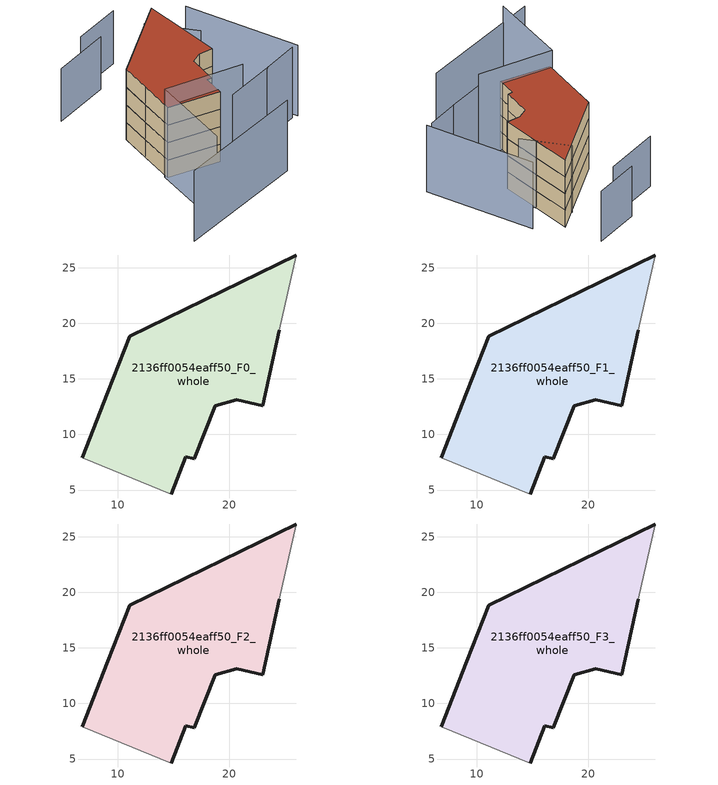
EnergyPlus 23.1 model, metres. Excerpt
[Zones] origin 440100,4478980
2136ff0054eaff50_F0_whole
 floor ground (EU_floor_Construction): 26.03,26.14 24.51,19.37 23.03,12.57 20.67,13.11 18.74,12.59 16.88,7.82 16.1,7.97 14.79,4.64 6.79,7.92 9.1,13.8 11.05,18.82 z0
 wall outside (EU_wall_Construction): 14.79,4.64 16.1,7.97 16.88,7.82 18.74,12.59 20.67,13.11 23.03,12.57 24.51,19.37 / 26.03,26.14 11.05,18.82 9.1,13.8 6.79,7.92 z0:3
 wall adiabatic (EU_wall_Construction): 6.79,7.92 14.79,4.64 / 24.51,19.37 26.03,26.14 z0:3
2136ff0054eaff50_F1_whole
 floor to 2136ff0054eaff50_F0_whole (EU_floor_Construction): 26.03,26.14 24.51,19.37 23.03,12.57 20.67,13.11 18.74,12.59 16.88,7.82 16.1,7.97 14.79,4.64 6.79,7.92 9.1,13.8 11.05,18.82 z3
 wall outside (EU_wall_Construction): 14.79,4.64 16.1,7.97 16.88,7.82 18.74,12.59 20.67,13.11 23.03,12.57 24.51,19.37 / 26.03,26.14 11.05,18.82 9.1,13.8 6.79,7.92 z3:6
 wall adiabatic (EU_wall_Construction): 6.79,7.92 14.79,4.64 / 24.51,19.37 26.03,26.14 z3:6
2136ff0054eaff50_F2_whole
 floor to 2136ff0054eaff50_F1_whole (EU_floor_Construction): 26.03,26.14 24.51,19.37 23.03,12.57 20.67,13.11 18.74,12.59 16.88,7.82 16.1,7.97 14.79,4.64 6.79,7.92 9.1,13.8 11.05,18.82 z6
 wall outside (EU_wall_Construction): 14.79,4.64 16.1,7.97 16.88,7.82 18.74,12.59 20.67,13.11 23.03,12.57 24.51,19.37 / 26.03,26.14 11.05,18.82 9.1,13.8 6.79,7.92 z6:9
 wall adiabatic (EU_wall_Construction): 6.79,7.92 14.79,4.64 / 24.51,19.37 26.03,26.14 z6:9
2136ff0054eaff50_F3_whole
 floor to 2136ff0054eaff50_F2_whole (EU_floor_Construction): 26.03,26.14 24.51,19.37 23.03,12.57 20.67,13.11 18.74,12.59 16.88,7.82 16.1,7.97 14.79,4.64 6.79,7.92 9.1,13.8 11.05,18.82 z9
 wall outside (EU_wall_Construction): 14.79,4.64 16.1,7.97 16.88,7.82 18.74,12.59 20.67,13.11 23.03,12.57 24.51,19.37 / 26.03,26.14 11.05,18.82 9.1,13.8 6.79,7.92 z9:12
 wall adiabatic (EU_wall_Construction): 6.79,7.92 14.79,4.64 / 24.51,19.37 26.03,26.14 z9:12
 roof outside (EU_roof_Construction): 23.03,12.57 24.51,19.37 26.03,26.14 11.05,18.82 9.1,13.8 6.79,7.92 14.79,4.64 16.1,7.97 16.88,7.82 18.74,12.59 20.67,13.11 z12
shading: -3.94,-5.5 18.99,-4.38 / 15.23,2.69 24.47,3.27 / 23.93,3.22 30.42,3.81 / 31.29,3.53 29.51,22.62 / 25.69,16.87 22.15,24.4 z0:12; 1.64,-5.23 6.72,8.33 / 6.72,8.33 18.88,3.77 z0:15; 25.67,32.88 17.39,32.18 / 19.18,30.02 9.07,29.16 z0:9
[Building]
EU S2 Campaign: North Axis=0; Terrain=City; Solar Distribution=FullExterior
[Site:Location]
Madrid: Latitude=40.5; Longitude=-3.5; Time Zone=1; Elevation=609
[SizingPeriod:WeatherFileDays]
AnnualSizingPeriod: Begin Month=1; Begin Day of Month=1; End Month=12; End Day of Month=31; Day of Week for Start Day=Monday; Use Weather File Daylight Saving Period=No; Use Weather File Rain and Snow Indicators=No
[MATERIAL]
EU_InternalMass_Material: Roughness=MediumRough; Thickness=0.1; Conductivity=1; Density=1800; Specific Heat=900; Thermal Absorptance=0.9; Solar Absorptance=0.7; Visible Absorptance=0.7
[MATERIAL:NOMASS] Roughness=MediumRough; Thermal Absorptance=0.9; Solar Absorptance=0.7; Visible Absorptance=0.7
Name | Thermal Resistance
EU_wall_NoMass | 0.459673
EU_roof_NoMass | 0.495815
EU_floor_NoMass | 0.788942
[CONSTRUCTION]
EU_wall_Construction: EU_wall_NoMass
EU_roof_Construction: EU_roof_NoMass
EU_floor_Construction: EU_floor_NoMass
EU_InternalMass_Construction: EU_InternalMass_Material
[ZONE] Type=1; Multiplier=1; Ceiling Height=autocalculate; Volume=589.937; Floor Area=autocalculate; Part of Total Floor Area=Yes
2136ff0054eaff50_F0_whole; 2136ff0054eaff50_F1_whole; 2136ff0054eaff50_F2_whole; 2136ff0054eaff50_F3_whole
[INTERNALMASS] Construction=EU_InternalMass_Construction; Surface Area=196.646
Name | Zone or ZoneList
2136ff0054eaff50_F0_whole_EU_InternalMass | 2136ff0054eaff50_F0_whole
2136ff0054eaff50_F1_whole_EU_InternalMass | 2136ff0054eaff50_F1_whole
2136ff0054eaff50_F2_whole_EU_InternalMass | 2136ff0054eaff50_F2_whole
2136ff0054eaff50_F3_whole_EU_InternalMass | 2136ff0054eaff50_F3_whole
[OTHEREQUIPMENT] Fuel Type=Electricity; Design Level Calculation Method=Watts/Area; Power per Zone Floor Area=1; Fraction Latent=0; Fraction Radiant=0; Fraction Lost=0; Carbon Dioxide Generation Rate=0; EndUse Subcategory=EU_Step8_InternalGains
Name | Zone or ZoneList or Space or SpaceList | Schedule
EU_Step8_InternalGain_2136ff0054eaff50_F0_whole_f000 | 2136ff0054eaff50_F0_whole | EU_Step8_GainSchedule_2136ff0054eaff50_F0_whole_f000
EU_Step8_InternalGain_2136ff0054eaff50_F1_whole_f000 | 2136ff0054eaff50_F1_whole | EU_Step8_GainSchedule_2136ff0054eaff50_F1_whole_f000
EU_Step8_InternalGain_2136ff0054eaff50_F2_whole_f000 | 2136ff0054eaff50_F2_whole | EU_Step8_GainSchedule_2136ff0054eaff50_F2_whole_f000
EU_Step8_InternalGain_2136ff0054eaff50_F3_whole_f000 | 2136ff0054eaff50_F3_whole | EU_Step8_GainSchedule_2136ff0054eaff50_F3_whole_f000
[ZONEVENTILATION:DESIGNFLOWRATE] Schedule=EU_AlwaysOn; Design Flow Rate Calculation Method=AirChanges/Hour; Air Changes per Hour=0.719161; Ventilation Type=Natural; Fan Pressure Rise=0; Fan Total Efficiency=1; Constant Term Coefficient=1; Temperature Term Coefficient=0; Velocity Term Coefficient=0; Velocity Squared Term Coefficient=0; Minimum Indoor Temperature=-100; Maximum Indoor Temperature=100; Delta Temperature=-100; Minimum Outdoor Temperature=-100; Maximum Outdoor Temperature=100; Maximum Wind Speed=40
Name | Zone or ZoneList or Space or SpaceList
EU_ConstantAir_2136ff0054eaff50_F0_whole | 2136ff0054eaff50_F0_whole
EU_ConstantAir_2136ff0054eaff50_F1_whole | 2136ff0054eaff50_F1_whole
EU_ConstantAir_2136ff0054eaff50_F2_whole | 2136ff0054eaff50_F2_whole
EU_ConstantAir_2136ff0054eaff50_F3_whole | 2136ff0054eaff50_F3_whole
[HVACTEMPLATE:THERMOSTAT] Constant Heating Setpoint=20; Constant Cooling Setpoint=50
EU_HeatOnly_2136ff0054eaff50_F0_whole; EU_HeatOnly_2136ff0054eaff50_F1_whole; EU_HeatOnly_2136ff0054eaff50_F2_whole; EU_HeatOnly_2136ff0054eaff50_F3_whole
[HVACTEMPLATE:ZONE:IDEALLOADSAIRSYSTEM] System Availability Schedule=EU_AlwaysOn; Maximum Heating Supply Air Temperature=50; Minimum Cooling Supply Air Temperature=13; Maximum Heating Supply Air Humidity Ratio=0.0156; Minimum Cooling Supply Air Humidity Ratio=0.0077; Heating Limit=NoLimit; Cooling Limit=NoLimit; Heating Availability Schedule=EU_AlwaysOn; Cooling Availability Schedule=EU_CoolingOff; Dehumidification Control Type=ConstantSensibleHeatRatio; Cooling Sensible Heat Ratio=0.7; Dehumidification Setpoint=60; Humidification Control Type=None; Humidification Setpoint=30; Outdoor Air Method=None; Outdoor Air Flow Rate per Person=0.00944; Outdoor Air Flow Rate per Zone Floor Area=0; Outdoor Air Flow Rate per Zone=0; Demand Controlled Ventilation Type=None; Outdoor Air Economizer Type=NoEconomizer; Heat Recovery Type=None; Sensible Heat Recovery Effectiveness=0.7; Latent Heat Recovery Effectiveness=0.65
Name | Template Thermostat
2136ff0054eaff50_F0_whole | EU_HeatOnly_2136ff0054eaff50_F0_whole
2136ff0054eaff50_F1_whole | EU_HeatOnly_2136ff0054eaff50_F1_whole
2136ff0054eaff50_F2_whole | EU_HeatOnly_2136ff0054eaff50_F2_whole
2136ff0054eaff50_F3_whole | EU_HeatOnly_2136ff0054eaff50_F3_whole
[SIZING:ZONE] Zone Cooling Design Supply Air Temperature Input Method=SupplyAirTemperature; Zone Cooling Design Supply Air Temperature=13; Zone Heating Design Supply Air Temperature Input Method=SupplyAirTemperature; Zone Heating Design Supply Air Temperature=50; Zone Cooling Design Supply Air Humidity Ratio=0.008; Zone Heating Design Supply Air Humidity Ratio=0.008; Cooling Design Air Flow Method=DesignDay; Cooling Design Air Flow Rate=0; Cooling Minimum Air Flow per Zone Floor Area=0.000762; Cooling Minimum Air Flow=0; Cooling Minimum Air Flow Fraction=0.2; Heating Design Air Flow Method=DesignDay; Heating Design Air Flow Rate=0; Heating Maximum Air Flow per Zone Floor Area=0.002032; Heating Maximum Air Flow=0.141576; Heating Maximum Air Flow Fraction=0.3; Account for Dedicated Outdoor Air System=No; Dedicated Outdoor Air System Control Strategy=NeutralSupplyAir; Dedicated Outdoor Air Low Setpoint Temperature for Design=autosize; Dedicated Outdoor Air High Setpoint Temperature for Design=autosize; Zone Load Sizing Method=Sensible Load Only No Latent Load; Zone Latent Cooling Design Supply Air Humidity Ratio Input Method=HumidityRatioDifference; Zone Cooling Design Supply Air Humidity Ratio Difference=0.005; Zone Latent Heating Design Supply Air Humidity Ratio Input Method=HumidityRatioDifference; Zone Humidification Design Supply Air Humidity Ratio Difference=0.005
2136ff0054eaff50_F0_whole; 2136ff0054eaff50_F1_whole; 2136ff0054eaff50_F2_whole; 2136ff0054eaff50_F3_whole
[SCHEDULE:CONSTANT]
Name | Hourly Value
EU_AlwaysOn | 1
EU_CoolingOff | 0
[SCHEDULE:FILE] Column Number=1; Rows to Skip at Top=0; Number of Hours of Data=8760; Column Separator=Comma; Interpolate to Timestep=No; Minutes per Item=60; Adjust Schedule for Daylight Savings=Yes
Name | File
EU_Step8_GainSchedule_2136ff0054eaff50_F0_whole_f000 | ../../schedules/2136ff0054eaff50/2136ff0054eaff50_F0_whole_f000_gain.csv
EU_Step8_GainSchedule_2136ff0054eaff50_F1_whole_f000 | ../../schedules/2136ff0054eaff50/2136ff0054eaff50_F1_whole_f000_gain.csv
EU_Step8_GainSchedule_2136ff0054eaff50_F2_whole_f000 | ../../schedules/2136ff0054eaff50/2136ff0054eaff50_F2_whole_f000_gain.csv
EU_Step8_GainSchedule_2136ff0054eaff50_F3_whole_f000 | ../../schedules/2136ff0054eaff50/2136ff0054eaff50_F3_whole_f000_gain.csv
